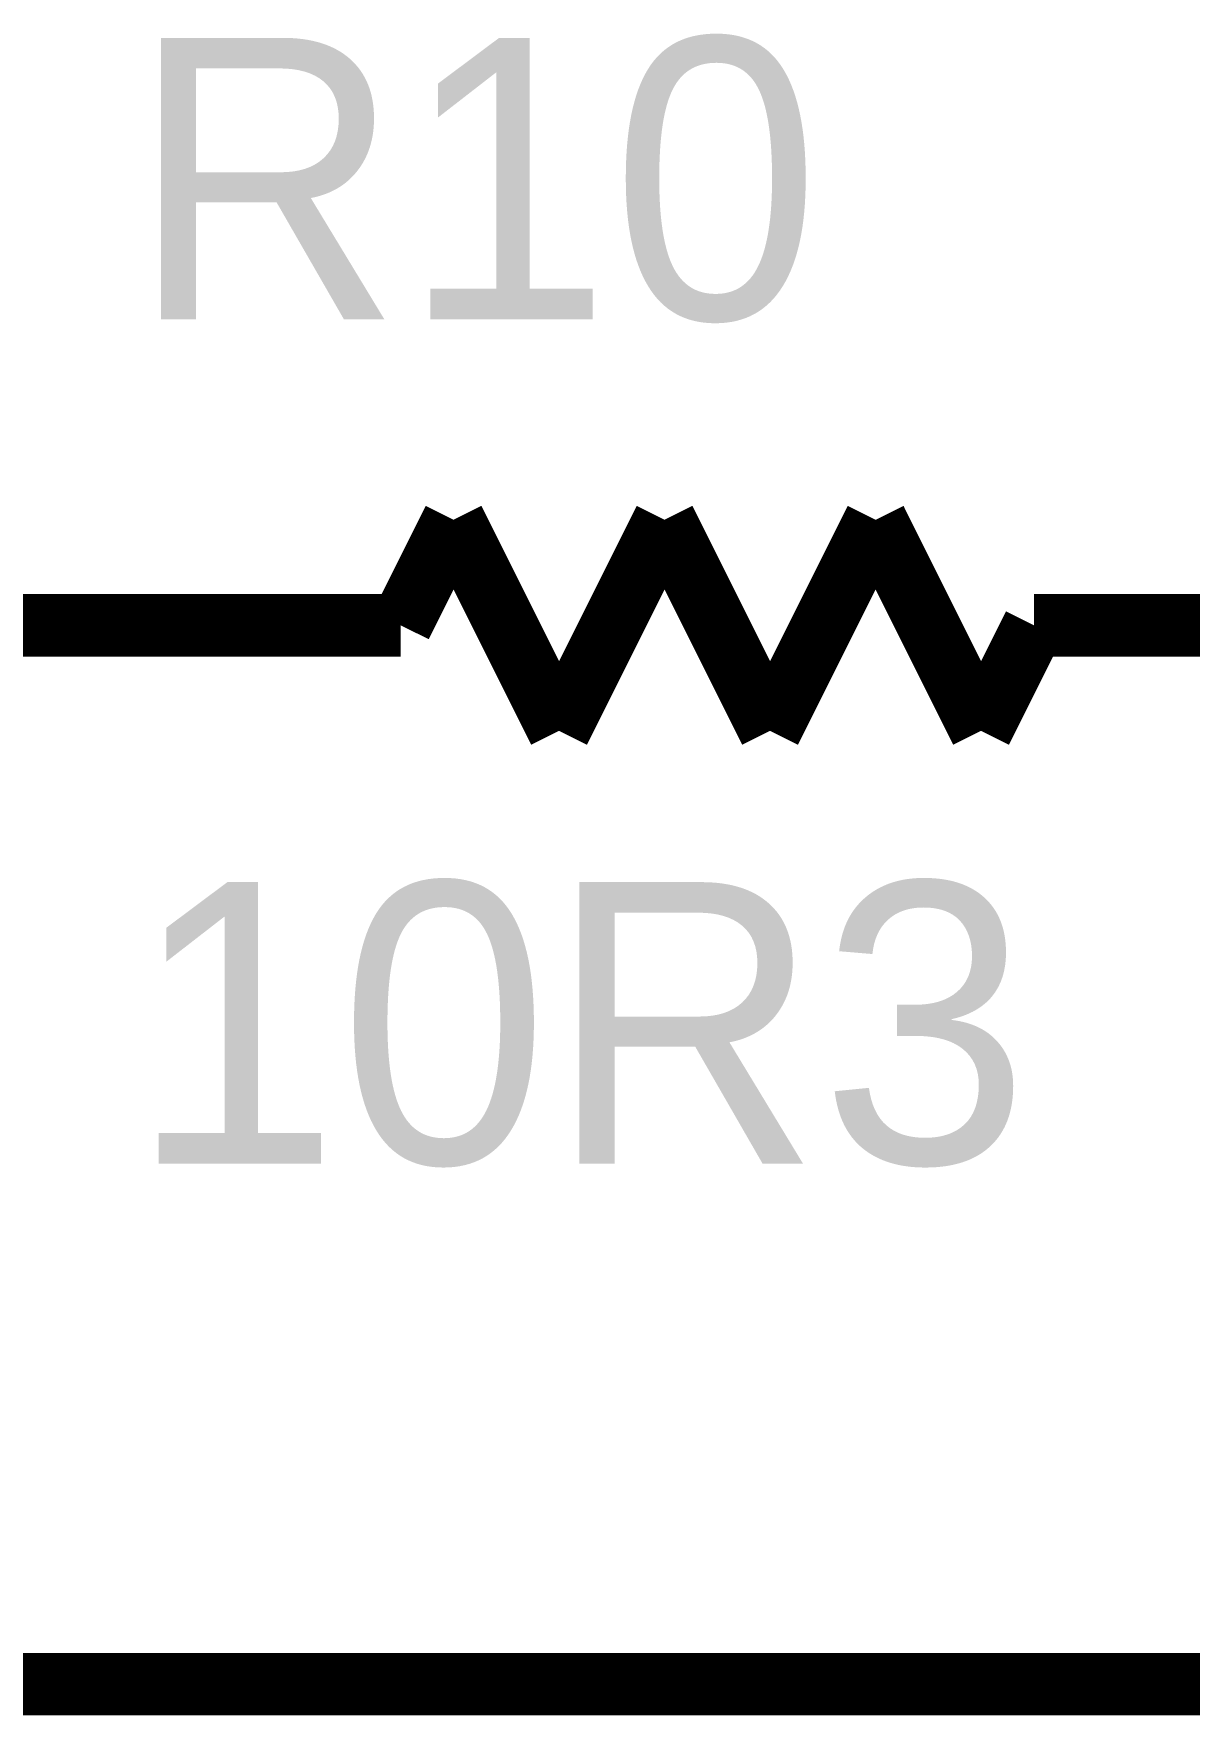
# Model space of a CAD drawing. Header units: inches. Extents: x 0 to 9.5, y -0.01 to 7.51.
# Drawn here: x 0.9722 to 1.191, y 1.4936 to 1.8119 of the extents above; entities that cross this region are included whole.
import ezdxf

# ---------------------------------------------------------------- set-up
doc = ezdxf.new("R2010")
doc.units = ezdxf.units.IN
doc.header["$MEASUREMENT"] = 0
doc.layers.add('Sheet', color=255, linetype='Continuous')

msp = doc.modelspace()

# ---------------------------------------------------------------- linework, layer by layer
at = {"layer": 'Sheet'}
for points in [[(1.05171, 1.71986, 0.0118, 0.0118, 0), (1.04173, 1.69988, 0.0118, 0.0118, 0)], [(1.07168, 1.67991, 0.0118, 0.0118, 0), (1.05171, 1.71986, 0.0118, 0.0118, 0)], [(1.09165, 1.71986, 0.0118, 0.0118, 0), (1.07168, 1.67991, 0.0118, 0.0118, 0)], [(1.11162, 1.67991, 0.0118, 0.0118, 0), (1.09165, 1.71986, 0.0118, 0.0118, 0)], [(1.13159, 1.71986, 0.0118, 0.0118, 0), (1.11162, 1.67991, 0.0118, 0.0118, 0)], [(1.15156, 1.67991, 0.0118, 0.0118, 0), (1.13159, 1.71986, 0.0118, 0.0118, 0)], [(1.00112, 1.69988, 0.0118, 0.0118, 0), (0.90128, 1.69988, 0.0118, 0.0118, 0)], [(1.04173, 1.69988, 0.0118, 0.0118, 0), (1.00112, 1.69988, 0.0118, 0.0118, 0)], [(1.16154, 1.69988, 0.0118, 0.0118, 0), (1.15156, 1.67991, 0.0118, 0.0118, 0)], [(1.20148, 1.69988, 0.0118, 0.0118, 0), (1.16154, 1.69988, 0.0118, 0.0118, 0)], [(1.00112, 1.49947, 0.0118, 0.0118, 0), (0.96118, 1.49947, 0.0118, 0.0118, 0)], [(1.00112, 1.49947, 0.0118, 0.0118, 0), (1.10163, 1.49947, 0.0118, 0.0118, 0)], [(2.10142, 1.49947, 0.0118, 0.0118, 0), (1.10163, 1.49947, 0.0118, 0.0118, 0)]]:
    msp.add_lwpolyline(points, format="xyseb", dxfattribs=at)

# ---------------------------------------------------------------- texts
for s, p in [('R10', (0.99047, 1.75781)), ('10R3', (0.99047, 1.59801))]:
    msp.add_text(s, height=0.053267, dxfattribs=at).set_placement(p)

doc.saveas('drawing.dxf')
